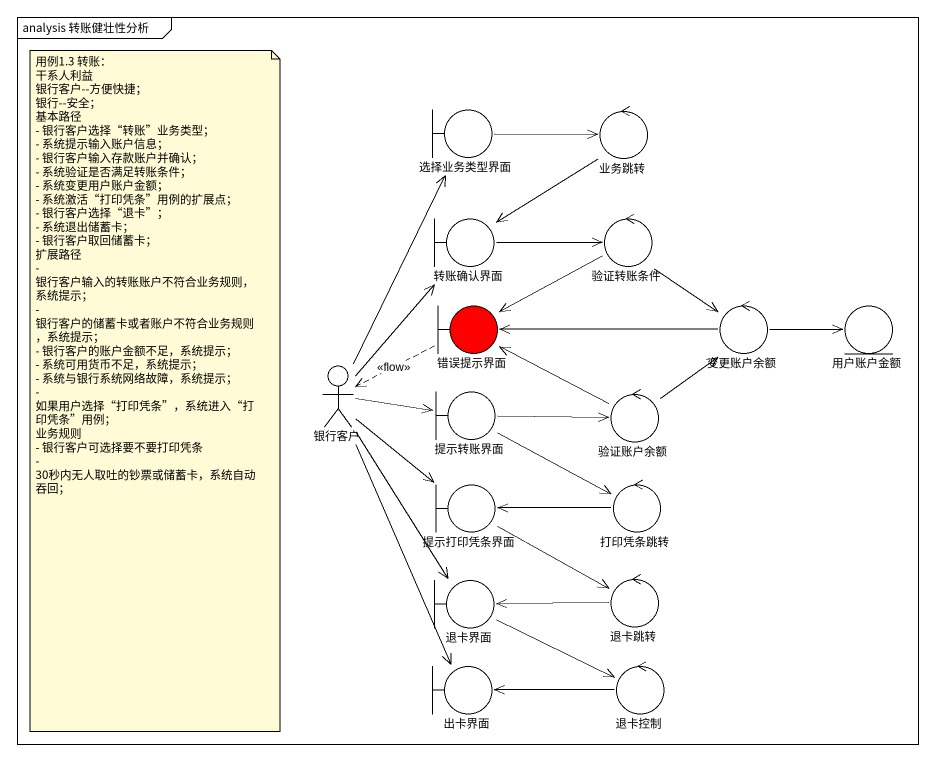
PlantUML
@startuml
mainframe analysis 转账健壮性分析
boundary 选择业务类型界面
control 业务跳转
boundary 转账确认界面
control 验证转账条件
boundary 错误提示界面 #FF0000
control 变更账户余额
entity 用户账户金额
actor 银行客户
boundary 提示转账界面
control 验证账户余额
boundary 提示打印凭条界面
control 打印凭条跳转
boundary 退卡界面
control 退卡跳转
boundary 出卡界面
control 退卡控制
选择业务类型界面 -right-> 业务跳转
业务跳转 --> 转账确认界面
转账确认界面 -right-> 验证转账条件
验证转账条件 -left-> 错误提示界面
验证转账条件 --> 变更账户余额
错误提示界面 .left.> 银行客户 : <<flow>>
变更账户余额 -left-> 错误提示界面
变更账户余额 -right-> 用户账户金额
银行客户 -up-> 选择业务类型界面
银行客户 -up-> 转账确认界面
银行客户 -right-> 提示转账界面
银行客户 --> 提示打印凭条界面
银行客户 --> 退卡界面
银行客户 --> 出卡界面
提示转账界面 -right-> 验证账户余额
提示转账界面 -right-> 打印凭条跳转
验证账户余额 -left-> 错误提示界面
验证账户余额 -up-> 变更账户余额
提示打印凭条界面 -right-> 退卡跳转
打印凭条跳转 -left-> 提示打印凭条界面
退卡界面 -right-> 退卡控制
退卡跳转 -left-> 退卡界面
退卡控制 -left-> 出卡界面
note as N1
  用例1.3 转账：
  干系人利益
  银行客户--方便快捷；
  银行--安全；
  基本路径
  - 银行客户选择“转账”业务类型；
  - 系统提示输入账户信息；
  - 银行客户输入存款账户并确认；
  - 系统验证是否满足转账条件；
  - 系统变更用户账户金额；
  - 系统激活“打印凭条”用例的扩展点；
  - 银行客户选择“退卡”；
  - 系统退出储蓄卡；
  - 银行客户取回储蓄卡；
  扩展路径
  - 银行客户输入的转账账户不符合业务规则，系统提示；
  - 银行客户的储蓄卡或者账户不符合业务规则，系统提示；
  - 银行客户的账户金额不足，系统提示；
  - 系统可用货币不足，系统提示；
  - 系统与银行系统网络故障，系统提示；
  - 如果用户选择“打印凭条”，系统进入“打印凭条”用例；
  业务规则
  - 银行客户可选择要不要打印凭条
  - 30秒内无人取吐的钞票或储蓄卡，系统自动吞回；
end note
@enduml
